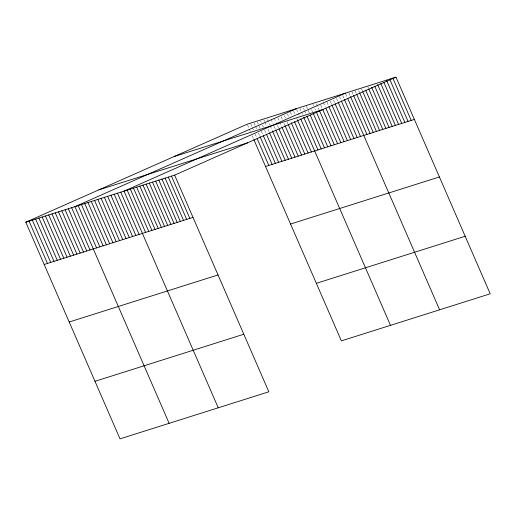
<?xml version="1.0" encoding="UTF-8"?>
<svg xmlns="http://www.w3.org/2000/svg" width="516" height="516" viewBox="0 0 516 516"><rect width="100%" height="100%" fill="white"/><g stroke="black" fill="none" stroke-linecap="round" stroke-linejoin="round"><path stroke-width="0.39" stroke-dasharray="2.58 1.94" d="M367.844 86.869L368.482 88.326M361.523 88.875L362.471 91.061M358.678 90.603L359.31 92.061M355.195 90.874L356.466 93.789M352.035 91.874L353.299 94.789M348.868 92.874L350.138 95.789M345.707 93.873L347.294 97.518M342.753 95.641L344.017 98.556M339.476 96.673L341.063 100.317M336.516 98.44L337.787 101.355M333.562 100.201L334.832 103.116M330.285 101.239L331.556 104.155M327.015 102.271L328.595 105.915M323.422 102.581L325.325 106.954M320.784 105.071L322.365 108.715M316.56 103.922L319.094 109.753M312.967 104.226L313.599 105.683M314.87 108.599L315.502 110.056M311.593 109.637L312.541 111.824M306.414 106.302L309.271 112.862M303.46 108.063L304.408 110.25M304.73 110.979L305.678 113.165M299.867 108.373L301.138 111.288M301.454 112.017L302.718 114.933M296.597 109.405L299.132 115.236M293.636 111.172L294.907 114.088M296.803 118.461L297.442 119.918M290.36 112.204L291.63 115.12M287.406 113.971L288.67 116.887M284.445 115.732L285.4 117.919M286.986 121.563L287.934 123.75M281.175 116.771L282.439 119.686M284.026 123.33L284.658 124.788M277.898 117.809L279.485 121.454M279.801 122.182L281.704 126.555M274.306 118.112L276.208 122.486M277.479 125.401L278.743 128.316M271.035 119.151L272.938 123.524M274.202 126.439L275.473 129.355M267.443 119.454L269.978 125.285M270.294 126.014L272.196 130.387M263.85 119.764L264.482 121.221M264.805 121.95L266.385 125.594M267.972 129.239L269.236 132.154M260.58 120.796L261.212 122.253M262.476 125.169L263.431 127.355M264.695 130.271L265.966 133.186M257.303 121.834L260.154 128.394M261.425 131.309L263.005 134.953M254.027 122.866L255.297 125.781M255.614 126.51L256.562 128.697M258.464 133.07L259.735 135.985M250.757 123.904L252.021 126.82M252.337 127.549L253.608 130.464M255.194 134.108L256.458 137.024M247.48 124.936L250.331 131.496M252.234 135.869L253.504 138.785"/><path stroke-width="0.77" d="M25.8 222.196L174.627 175.13L268.836 391.792L120.009 438.858L25.8 222.196L247.164 124.208L395.991 77.142L490.2 293.804L341.373 340.87L253.82 139.514M296.274 108.676L74.917 206.664L169.119 423.326M345.391 93.144L124.027 191.133L218.236 407.795M174.627 175.13L395.991 77.142M174.111 156.548L322.945 109.476M98.853 189.862L247.68 142.79M265.546 166.481L414.374 119.415M44.183 264.469L193.01 217.404M290.566 224.034L439.393 176.962M69.202 322.016L218.036 274.951M316.347 283.323L465.18 236.257M94.983 381.311L243.816 334.239M392.831 78.142L411.213 120.415M389.67 79.142L408.046 121.415M386.503 80.141L404.886 122.415M383.975 82.599L401.725 123.414M380.814 83.598L398.558 124.414M377.654 84.598L395.398 125.414M374.803 86.327L392.237 126.414M371.643 87.327L389.07 127.413M368.798 89.055L385.91 128.419M365.631 90.061L382.749 129.419M362.787 91.79L379.583 130.419M359.626 92.79L376.422 131.419M356.782 94.518L373.262 132.419M353.615 95.518L370.095 133.418M350.454 96.518L366.934 134.418M347.61 98.246L439.6 309.806M344.333 99.285L360.497 136.456M341.379 101.046L357.22 137.488M338.103 102.084L353.95 138.527M335.148 103.845L350.674 139.559M331.872 104.883L347.403 140.597M328.911 106.644L344.127 141.629M325.957 108.412L340.85 142.668M322.681 109.444L337.58 143.7M319.41 110.482L334.303 144.738M316.45 112.243L331.027 145.776M313.18 113.281L327.757 146.808M310.219 115.049L324.48 147.847M306.943 116.081L321.204 148.879M303.672 117.119L317.933 149.917M300.712 118.88L390.483 325.338M297.758 120.647L311.387 151.988M294.481 121.679L308.11 153.02M291.211 122.718L304.833 154.058M288.25 124.479L301.563 155.09M284.974 125.517L298.287 156.129M282.02 127.284L295.01 157.167M279.059 129.045L291.74 158.199M275.789 130.084L288.463 159.238M272.512 131.116L285.193 160.27M269.558 132.883L281.917 161.308M266.598 134.644L278.64 162.34M263.321 135.682L275.37 163.379M260.051 136.714L272.093 164.411M257.091 138.481L268.817 165.449M171.467 176.13L189.849 218.403M168.306 177.13L186.682 219.403M165.139 178.13L183.522 220.403M161.979 179.129L180.361 221.403M158.818 180.129L177.194 222.402M155.651 181.129L174.034 223.402M152.491 182.129L170.873 224.402M149.33 183.128L167.706 225.402M146.163 184.128L164.546 226.401M143.003 185.128L161.385 227.401M139.842 186.128L158.219 228.401M136.675 187.134L155.058 229.407M133.515 188.134L151.898 230.407M130.355 189.133L148.737 231.407M127.188 190.133L145.57 232.406M120.75 192.165L139.133 234.438M117.48 193.203L135.863 235.477M114.204 194.235L132.586 236.515M110.934 195.274L129.31 237.547M107.657 196.312L126.039 238.585M104.38 197.344L122.763 239.618M101.11 198.383L119.486 240.656M97.834 199.415L116.216 241.688M94.557 200.453L112.939 242.726M91.287 201.485L109.663 243.758M88.01 202.524L106.393 244.797M84.734 203.556L103.116 245.829M81.463 204.594L99.846 246.867M78.187 205.626L96.569 247.906M71.64 207.703L90.023 249.976M68.364 208.735L86.746 251.008M65.093 209.773L83.469 252.047M61.817 210.805L80.199 253.079M58.54 211.844L76.923 254.117M55.27 212.876L73.653 255.149M51.993 213.914L70.376 256.188M48.717 214.946L67.099 257.22M45.447 215.985L63.829 258.258M42.17 217.023L60.553 259.296M38.9 218.055L57.276 260.328M35.623 219.094L54.006 261.367M32.347 220.126L50.729 262.399M29.077 221.164L47.453 263.437"/></g></svg>
